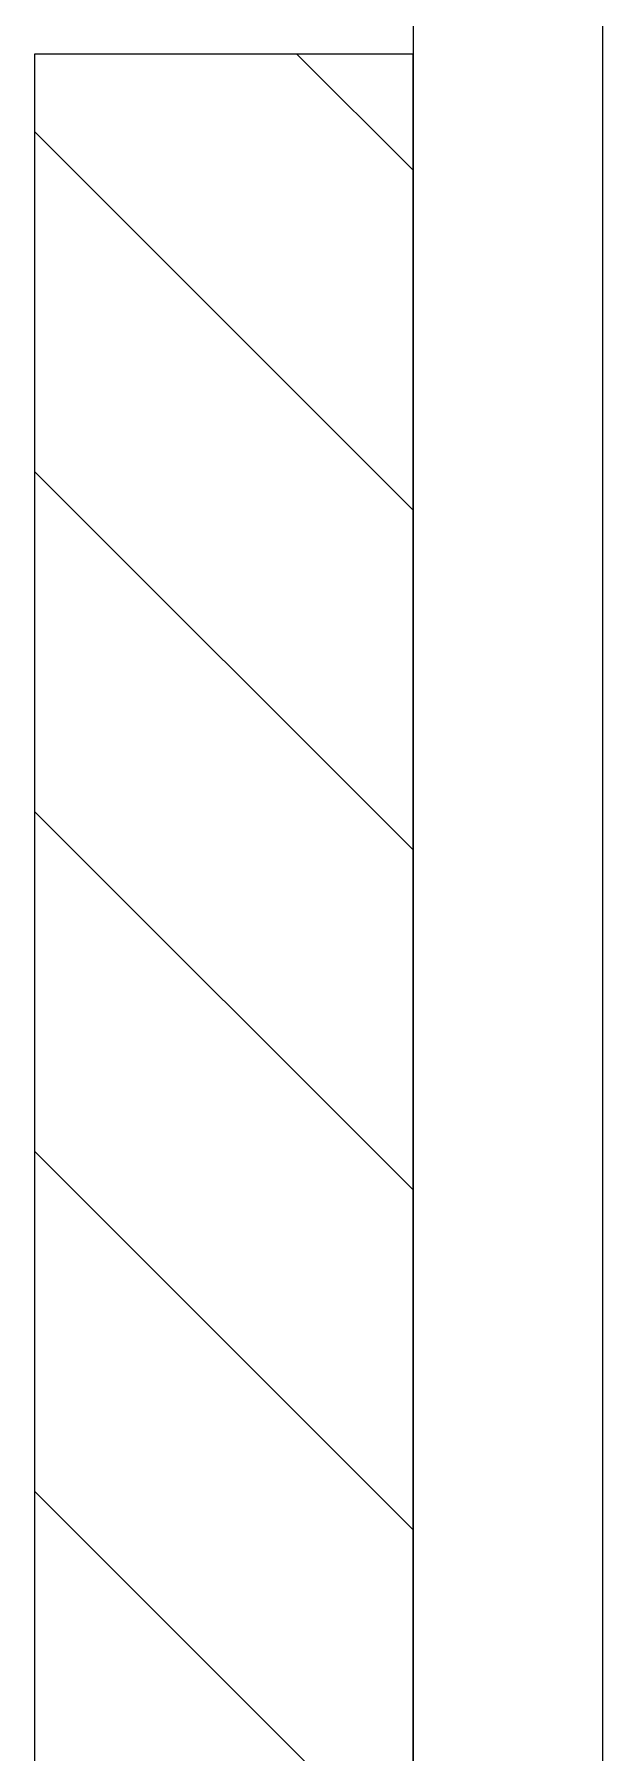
# Model space of a CAD drawing. Units: millimetres at full size, sheet at 1:30. Extents: x -17796 to 21385, y -23279 to 7734.
# Drawn here: x -15824.7 to -15787.2, y -4964.8 to -4851.3 of the extents above; entities that cross this region are included whole.
import ezdxf

# ---------------------------------------------------------------- set-up
doc = ezdxf.new("R2010")
doc.units = ezdxf.units.MM
doc.header["$LTSCALE"] = 30
doc.layers.add('0-C_0_4P', color=4, linetype='Continuous', lineweight=18)
doc.layers.add('4-4_', color=9, linetype='Continuous', lineweight=18)

msp = doc.modelspace()

# ---------------------------------------------------------------- linework, layer by layer
at = {"layer": '0-C_0_4P'}
for p, q in [((-15799.72, -4087.58), (-15799.72, -4967.58)), ((-15787.22, -4100.08), (-15787.22, -4967.58))]:
    msp.add_line(p, q, dxfattribs=at)
at = {"layer": '4-4_'}
for p, q in [((-15807.39, -4852.58), (-15799.72, -4860.25)), ((-15824.72, -4857.7), (-15799.72, -4882.7)), ((-15824.72, -4880.15), (-15799.72, -4905.15)), ((-15824.72, -4902.6), (-15799.72, -4927.6)), ((-15824.72, -4925.05), (-15799.72, -4950.05)), ((-15799.72, -4932.58), (-15799.72, -4982.58)), ((-15824.72, -4947.5), (-15799.72, -4972.5))]:
    msp.add_line(p, q, dxfattribs=at)
msp.add_lwpolyline([(-15799.72, -4852.58), (-15824.72, -4852.58), (-15824.72, -4967.58), (-15821.72, -4967.58), (-15821.72, -4982.58), (-15799.72, -4982.58), (-15799.72, -4877.58), (-15799.72, -4862.58)], close=True, dxfattribs=at)

doc.saveas('drawing.dxf')
